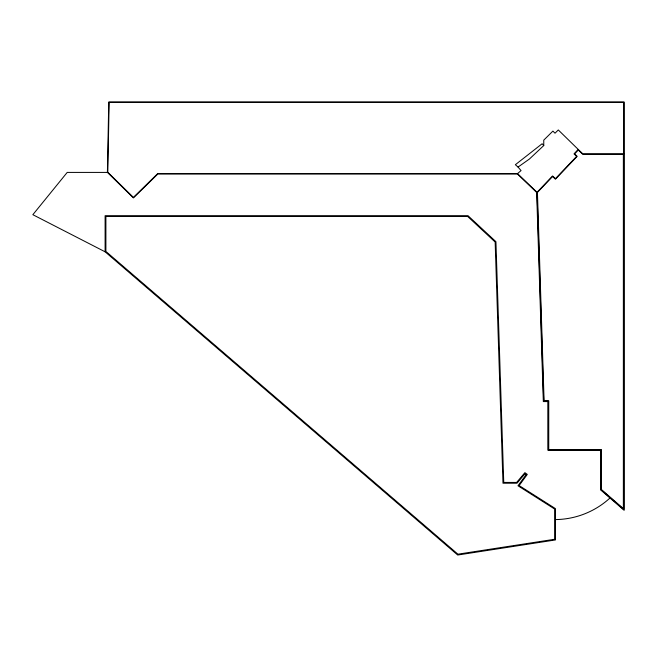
<?xml version="1.0" encoding="UTF-8"?>
<svg xmlns="http://www.w3.org/2000/svg" width="657" height="657" viewBox="0 0 657 657"><rect width="100%" height="100%" fill="white"/><g stroke="black" fill="none" stroke-linecap="round" stroke-linejoin="round"><path stroke-width="0.99" d="M107.411 172.413L108.758 101.975L624.15 101.975L624.15 510.325L600.564 489.826L600.564 450.332L547.963 450.332L547.963 401.575L543.331 401.575L536.654 192.444L517.379 173.982L157.869 173.982L133.412 197.929L107.411 172.413L67.211 172.413L32.85 214.699L105.112 251.803L457.691 555.025L555.444 539.947L555.444 508.617L519.12 485.564L527.292 474.42L524.886 472.654L516.624 482.427L503.747 482.427L495.928 241.677L467.998 215.693L105.112 215.693L105.112 251.803M518.053 167.059L521.058 170.582L517.535 173.588L157.705 173.588L133.412 197.379L107.805 172.257L109.144 102.369L623.756 102.369L623.756 509.462L600.958 489.646L600.958 449.938L548.357 449.938L548.357 401.181L543.709 401.181L537.04 192.271L552.578 175.953L555.42 178.663L576.641 156.366L574.021 153.878L578.242 149.443L558.302 129.955L555.009 133.207L552.915 131.088L543.758 140.138L543.758 145.558L529.402 159.035L518.053 167.059L515.359 164.71L542.124 143.752L543.758 145.558M623.756 153.878L582.907 153.878L578.242 149.443M517.535 173.588L537.04 192.271M609.983 498.006A82.068 82.068 0 0 1 555.444 519.58M526.191 474.592L517.987 485.778L554.664 509.052L554.664 539.274L457.929 554.188L105.892 251.442L105.892 216.473L467.685 216.473L495.156 242.031L502.983 483.215L516.985 483.215L525.009 473.722L526.191 474.592M552.586 176.511L537.434 192.427L544.086 400.795L548.743 400.795L548.743 449.544L601.352 449.544L601.352 489.465L623.362 508.6L623.362 154.272L582.751 154.272L578.259 149.993L574.579 153.861L577.191 156.358L555.436 179.213L552.586 176.511"/></g></svg>
